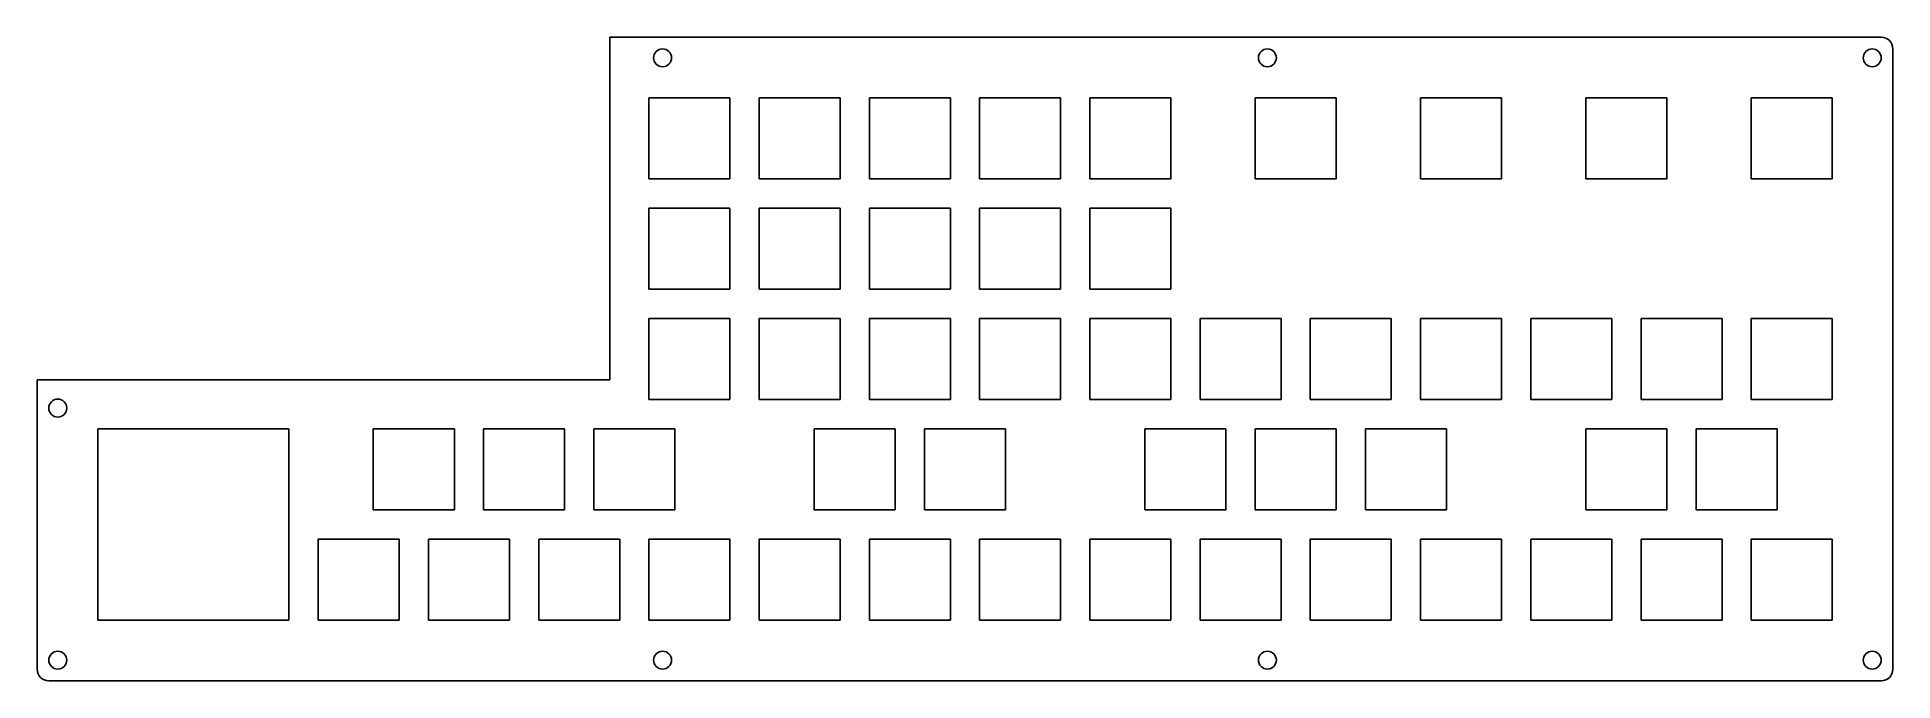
# Model space of a CAD drawing. Extents: x -17 to 303, y -94 to 17.
import ezdxf

# ---------------------------------------------------------------- set-up
doc = ezdxf.new("R2010")
doc.units = 0
doc.layers.add('Sketch008', color=7, linetype='CONTINUOUS')

msp = doc.modelspace()

# ---------------------------------------------------------------- linework, layer by layer
at = {"layer": 'Sketch008'}
for p, q in [((81.5225, 17.4775), (301.228, 17.4775)), ((81.5225, 17.4775), (81.5225, -41.7225)), ((303.228, 15.4775), (303.228, -91.6775)), ((88.25, 7), (102.25, 7)), ((88.25, -7), (88.25, 7)), ((102.25, 7), (102.25, -7)), ((107.3, 7), (121.3, 7)), ((107.3, -7), (107.3, 7)), ((121.3, 7), (121.3, -7)), ((126.35, 7), (140.35, 7)), ((126.35, -7), (126.35, 7)), ((140.35, 7), (140.35, -7)), ((145.4, 7), (159.4, 7)), ((145.4, -7), (145.4, 7)), ((159.4, 7), (159.4, -7)), ((164.45, 7), (178.45, 7)), ((164.45, -7), (164.45, 7)), ((178.45, 7), (178.45, -7)), ((193.025, 7), (207.025, 7)), ((193.025, -7), (193.025, 7)), ((207.025, 7), (207.025, -7)), ((221.6, 7), (235.6, 7)), ((221.6, -7), (221.6, 7)), ((235.6, 7), (235.6, -7)), ((250.175, 7), (264.175, 7)), ((250.175, -7), (250.175, 7)), ((264.175, 7), (264.175, -7)), ((278.75, 7), (292.75, 7)), ((278.75, -7), (278.75, 7)), ((292.75, 7), (292.75, -7)), ((102.25, -7), (88.25, -7)), ((121.3, -7), (107.3, -7)), ((140.35, -7), (126.35, -7)), ((159.4, -7), (145.4, -7)), ((178.45, -7), (164.45, -7)), ((207.025, -7), (193.025, -7)), ((235.6, -7), (221.6, -7)), ((264.175, -7), (250.175, -7)), ((292.75, -7), (278.75, -7)), ((88.25, -12.05), (102.25, -12.05)), ((88.25, -26.05), (88.25, -12.05)), ((102.25, -12.05), (102.25, -26.05)), ((107.3, -12.05), (121.3, -12.05)), ((107.3, -26.05), (107.3, -12.05)), ((121.3, -12.05), (121.3, -26.05)), ((126.35, -12.05), (140.35, -12.05)), ((126.35, -26.05), (126.35, -12.05)), ((140.35, -12.05), (140.35, -26.05)), ((145.4, -12.05), (159.4, -12.05)), ((145.4, -26.05), (145.4, -12.05)), ((159.4, -12.05), (159.4, -26.05)), ((164.45, -12.05), (178.45, -12.05)), ((164.45, -26.05), (164.45, -12.05)), ((178.45, -12.05), (178.45, -26.05)), ((102.25, -26.05), (88.25, -26.05)), ((121.3, -26.05), (107.3, -26.05)), ((140.35, -26.05), (126.35, -26.05)), ((159.4, -26.05), (145.4, -26.05)), ((178.45, -26.05), (164.45, -26.05)), ((88.25, -31.1), (102.25, -31.1)), ((88.25, -45.1), (88.25, -31.1)), ((102.25, -31.1), (102.25, -45.1)), ((107.3, -31.1), (121.3, -31.1)), ((107.3, -45.1), (107.3, -31.1)), ((121.3, -31.1), (121.3, -45.1)), ((126.35, -31.1), (140.35, -31.1)), ((126.35, -45.1), (126.35, -31.1)), ((140.35, -31.1), (140.35, -45.1)), ((145.4, -31.1), (159.4, -31.1)), ((145.4, -45.1), (145.4, -31.1)), ((159.4, -31.1), (159.4, -45.1)), ((164.45, -31.1), (178.45, -31.1)), ((164.45, -45.1), (164.45, -31.1)), ((178.45, -31.1), (178.45, -45.1)), ((183.5, -31.1), (197.5, -31.1)), ((183.5, -45.1), (183.5, -31.1)), ((197.5, -31.1), (197.5, -45.1)), ((202.55, -31.1), (216.55, -31.1)), ((202.55, -45.1), (202.55, -31.1)), ((216.55, -31.1), (216.55, -45.1)), ((221.6, -31.1), (235.6, -31.1)), ((221.6, -45.1), (221.6, -31.1)), ((235.6, -31.1), (235.6, -45.1)), ((240.65, -31.1), (254.65, -31.1)), ((240.65, -45.1), (240.65, -31.1)), ((254.65, -31.1), (254.65, -45.1)), ((259.7, -31.1), (273.7, -31.1)), ((259.7, -45.1), (259.7, -31.1)), ((273.7, -31.1), (273.7, -45.1)), ((278.75, -31.1), (292.75, -31.1)), ((278.75, -45.1), (278.75, -31.1)), ((292.75, -31.1), (292.75, -45.1)), ((-17.4775, -91.6775), (-17.4775, -41.7225)), ((-17.4775, -41.7225), (81.5225, -41.7225)), ((102.25, -45.1), (88.25, -45.1)), ((121.3, -45.1), (107.3, -45.1)), ((140.35, -45.1), (126.35, -45.1)), ((159.4, -45.1), (145.4, -45.1)), ((178.45, -45.1), (164.45, -45.1)), ((197.5, -45.1), (183.5, -45.1)), ((216.55, -45.1), (202.55, -45.1)), ((235.6, -45.1), (221.6, -45.1)), ((254.65, -45.1), (240.65, -45.1)), ((273.7, -45.1), (259.7, -45.1)), ((292.75, -45.1), (278.75, -45.1)), ((-7, -50.15), (26.05, -50.15)), ((-7, -83.2), (-7, -50.15)), ((26.05, -50.15), (26.05, -83.2)), ((40.625, -50.15), (54.625, -50.15)), ((40.625, -64.15), (40.625, -50.15)), ((54.625, -50.15), (54.625, -64.15)), ((59.675, -50.15), (73.675, -50.15)), ((59.675, -64.15), (59.675, -50.15)), ((73.675, -50.15), (73.675, -64.15)), ((78.725, -50.15), (92.725, -50.15)), ((78.725, -64.15), (78.725, -50.15)), ((92.725, -50.15), (92.725, -64.15)), ((116.825, -50.15), (130.825, -50.15)), ((116.825, -64.15), (116.825, -50.15)), ((130.825, -50.15), (130.825, -64.15)), ((135.875, -50.15), (149.875, -50.15)), ((135.875, -64.15), (135.875, -50.15)), ((149.875, -50.15), (149.875, -64.15)), ((173.975, -50.15), (187.975, -50.15)), ((173.975, -64.15), (173.975, -50.15)), ((187.975, -50.15), (187.975, -64.15)), ((193.025, -50.15), (207.025, -50.15)), ((193.025, -64.15), (193.025, -50.15)), ((207.025, -50.15), (207.025, -64.15)), ((212.075, -50.15), (226.075, -50.15)), ((212.075, -64.15), (212.075, -50.15)), ((226.075, -50.15), (226.075, -64.15)), ((250.175, -50.15), (264.175, -50.15)), ((250.175, -64.15), (250.175, -50.15)), ((264.175, -50.15), (264.175, -64.15)), ((269.225, -50.15), (283.225, -50.15)), ((269.225, -64.15), (269.225, -50.15)), ((283.225, -50.15), (283.225, -64.15)), ((54.625, -64.15), (40.625, -64.15)), ((73.675, -64.15), (59.675, -64.15)), ((92.725, -64.15), (78.725, -64.15)), ((130.825, -64.15), (116.825, -64.15)), ((149.875, -64.15), (135.875, -64.15)), ((187.975, -64.15), (173.975, -64.15)), ((207.025, -64.15), (193.025, -64.15)), ((226.075, -64.15), (212.075, -64.15)), ((264.175, -64.15), (250.175, -64.15)), ((283.225, -64.15), (269.225, -64.15)), ((31.1, -69.2), (45.1, -69.2)), ((31.1, -83.2), (31.1, -69.2)), ((45.1, -69.2), (45.1, -83.2)), ((50.15, -69.2), (64.15, -69.2)), ((50.15, -83.2), (50.15, -69.2)), ((64.15, -69.2), (64.15, -83.2)), ((69.2, -69.2), (83.2, -69.2)), ((69.2, -83.2), (69.2, -69.2)), ((83.2, -69.2), (83.2, -83.2)), ((88.25, -69.2), (102.25, -69.2)), ((88.25, -83.2), (88.25, -69.2)), ((102.25, -69.2), (102.25, -83.2)), ((107.3, -69.2), (121.3, -69.2)), ((107.3, -83.2), (107.3, -69.2)), ((121.3, -69.2), (121.3, -83.2)), ((126.35, -69.2), (140.35, -69.2)), ((126.35, -83.2), (126.35, -69.2)), ((140.35, -69.2), (140.35, -83.2)), ((145.4, -69.2), (159.4, -69.2)), ((145.4, -83.2), (145.4, -69.2)), ((159.4, -69.2), (159.4, -83.2)), ((164.45, -69.2), (178.45, -69.2)), ((164.45, -83.2), (164.45, -69.2)), ((178.45, -69.2), (178.45, -83.2)), ((183.5, -69.2), (197.5, -69.2)), ((183.5, -83.2), (183.5, -69.2)), ((197.5, -69.2), (197.5, -83.2)), ((202.55, -69.2), (216.55, -69.2)), ((202.55, -83.2), (202.55, -69.2)), ((216.55, -69.2), (216.55, -83.2)), ((221.6, -69.2), (235.6, -69.2)), ((221.6, -83.2), (221.6, -69.2)), ((235.6, -69.2), (235.6, -83.2)), ((240.65, -69.2), (254.65, -69.2)), ((240.65, -83.2), (240.65, -69.2)), ((254.65, -69.2), (254.65, -83.2)), ((259.7, -69.2), (273.7, -69.2)), ((259.7, -83.2), (259.7, -69.2)), ((273.7, -69.2), (273.7, -83.2)), ((278.75, -69.2), (292.75, -69.2)), ((278.75, -83.2), (278.75, -69.2)), ((292.75, -69.2), (292.75, -83.2)), ((26.05, -83.2), (-7, -83.2)), ((45.1, -83.2), (31.1, -83.2)), ((64.15, -83.2), (50.15, -83.2)), ((83.2, -83.2), (69.2, -83.2)), ((102.25, -83.2), (88.25, -83.2)), ((121.3, -83.2), (107.3, -83.2)), ((140.35, -83.2), (126.35, -83.2)), ((159.4, -83.2), (145.4, -83.2)), ((178.45, -83.2), (164.45, -83.2)), ((197.5, -83.2), (183.5, -83.2)), ((216.55, -83.2), (202.55, -83.2)), ((235.6, -83.2), (221.6, -83.2)), ((254.65, -83.2), (240.65, -83.2)), ((273.7, -83.2), (259.7, -83.2)), ((292.75, -83.2), (278.75, -83.2)), ((301.228, -93.6775), (-15.4775, -93.6775))]:
    msp.add_line(p, q, dxfattribs=at)
for centre in [(90.6148, 13.9055), (195.135, 13.9055), (299.656, 13.9055), (-13.9055, -46.578), (-13.9055, -90.1055), (90.6148, -90.1055), (195.135, -90.1055), (299.656, -90.1055)]:
    msp.add_circle(centre, 1.55, dxfattribs=at)
for centre, start, end in [((301.228, 15.4775), 0, 90), ((-15.4775, -91.6775), 180, -90), ((301.228, -91.6775), -90, 0)]:
    msp.add_arc(centre, 2, start, end, dxfattribs=at)

doc.saveas('drawing.dxf')
